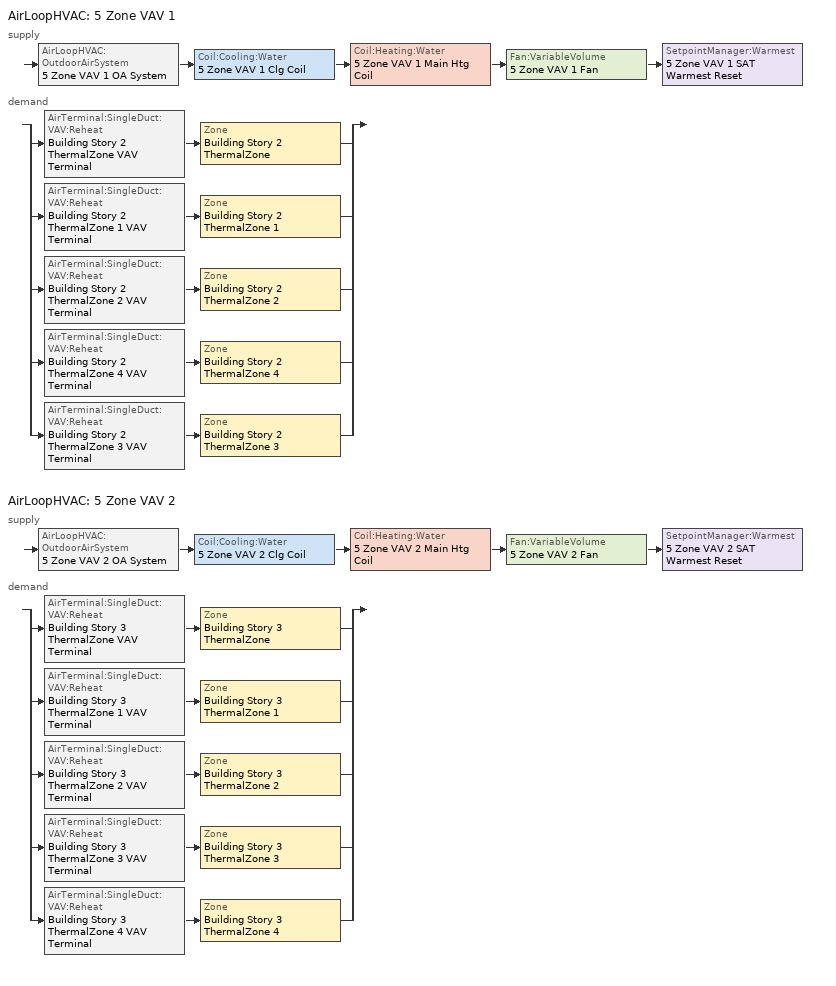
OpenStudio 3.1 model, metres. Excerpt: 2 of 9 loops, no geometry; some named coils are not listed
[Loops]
AirLoopHVAC '5 Zone VAV 1'
 supply: AirLoopHVAC:OutdoorAirSystem '5 Zone VAV 1 OA System' > Coil:Cooling:Water '5 Zone VAV 1 Clg Coil' > Coil:Heating:Water '5 Zone VAV 1 Main Htg Coil' > Fan:VariableVolume '5 Zone VAV 1 Fan' > SetpointManager:Warmest '5 Zone VAV 1 SAT Warmest Reset'
 demand: split
  | AirTerminal:SingleDuct:VAV:Reheat 'Building Story 2 ThermalZone VAV Terminal' > Zone 'Building Story 2 ThermalZone'
  | AirTerminal:SingleDuct:VAV:Reheat 'Building Story 2 ThermalZone 1 VAV Terminal' > Zone 'Building Story 2 ThermalZone 1'
  | AirTerminal:SingleDuct:VAV:Reheat 'Building Story 2 ThermalZone 2 VAV Terminal' > Zone 'Building Story 2 ThermalZone 2'
  | AirTerminal:SingleDuct:VAV:Reheat 'Building Story 2 ThermalZone 4 VAV Terminal' > Zone 'Building Story 2 ThermalZone 4'
  | AirTerminal:SingleDuct:VAV:Reheat 'Building Story 2 ThermalZone 3 VAV Terminal' > Zone 'Building Story 2 ThermalZone 3'
AirLoopHVAC '5 Zone VAV 2'
 supply: AirLoopHVAC:OutdoorAirSystem '5 Zone VAV 2 OA System' > Coil:Cooling:Water '5 Zone VAV 2 Clg Coil' > Coil:Heating:Water '5 Zone VAV 2 Main Htg Coil' > Fan:VariableVolume '5 Zone VAV 2 Fan' > SetpointManager:Warmest '5 Zone VAV 2 SAT Warmest Reset'
 demand: split
  | AirTerminal:SingleDuct:VAV:Reheat 'Building Story 3 ThermalZone VAV Terminal' > Zone 'Building Story 3 ThermalZone'
  | AirTerminal:SingleDuct:VAV:Reheat 'Building Story 3 ThermalZone 1 VAV Terminal' > Zone 'Building Story 3 ThermalZone 1'
  | AirTerminal:SingleDuct:VAV:Reheat 'Building Story 3 ThermalZone 2 VAV Terminal' > Zone 'Building Story 3 ThermalZone 2'
  | AirTerminal:SingleDuct:VAV:Reheat 'Building Story 3 ThermalZone 3 VAV Terminal' > Zone 'Building Story 3 ThermalZone 3'
  | AirTerminal:SingleDuct:VAV:Reheat 'Building Story 3 ThermalZone 4 VAV Terminal' > Zone 'Building Story 3 ThermalZone 4'
[Sizing:Zone] Zone Cooling Design Supply Air Temperature Input Method=SupplyAirTemperature; Zone Cooling Design Supply Air Temperature {C}=12.7778; Zone Cooling Design Supply Air Temperature Difference {deltaC}=11.11; Zone Heating Design Supply Air Temperature Input Method=SupplyAirTemperature; Zone Heating Design Supply Air Temperature {C}=40; Zone Heating Design Supply Air Temperature Difference {deltaC}=11.11; Zone Cooling Design Supply Air Humidity Ratio {kg-H2O/kg-air}=0.0085; Zone Heating Design Supply Air Humidity Ratio {kg-H2O/kg-air}=0.008; Cooling Design Air Flow Method=DesignDayWithLimit; Heating Design Air Flow Method=DesignDay; Account for Dedicated Outdoor Air System=No; Dedicated Outdoor Air System Control Strategy=NeutralSupplyAir; Dedicated Outdoor Air Low Setpoint Temperature for Design {C}=autosize; Dedicated Outdoor Air High Setpoint Temperature for Design {C}=autosize
Building Story 2 ThermalZone; Building Story 2 ThermalZone 1; Building Story 2 ThermalZone 2; Building Story 2 ThermalZone 3; Building Story 2 ThermalZone 4; Building Story 3 ThermalZone; Building Story 3 ThermalZone 1; Building Story 3 ThermalZone 2; Building Story 3 ThermalZone 3; Building Story 3 ThermalZone 4
[Zone equipment]
Building Story 2 ThermalZone: Building Story 2 ThermalZone VAV Terminal
Building Story 2 ThermalZone 1: Building Story 2 ThermalZone 1 VAV Terminal
Building Story 2 ThermalZone 2: Building Story 2 ThermalZone 2 VAV Terminal
Building Story 2 ThermalZone 3: Building Story 2 ThermalZone 3 VAV Terminal
Building Story 2 ThermalZone 4: Building Story 2 ThermalZone 4 VAV Terminal
Building Story 3 ThermalZone: Building Story 3 ThermalZone VAV Terminal
Building Story 3 ThermalZone 1: Building Story 3 ThermalZone 1 VAV Terminal
Building Story 3 ThermalZone 2: Building Story 3 ThermalZone 2 VAV Terminal
Building Story 3 ThermalZone 3: Building Story 3 ThermalZone 3 VAV Terminal
Building Story 3 ThermalZone 4: Building Story 3 ThermalZone 4 VAV Terminal
[AirLoopHVAC] Design Supply Air Flow Rate {m3/s}=autosize; Design Return Air Flow Fraction of Supply Air Flow=1
Name | Availability Schedule
5 Zone VAV 1 | 5 Zone VAV 1 Occ Sch
5 Zone VAV 2 | 5 Zone VAV 2 Occ Sch
[Sizing:System] Type of Load to Size On=Sensible; Design Outdoor Air Flow Rate {m3/s}=22.8121; Central Heating Maximum System Air Flow Ratio=0.3; Preheat Design Temperature {C}=7.22222; Preheat Design Humidity Ratio {kg-H2O/kg-Air}=0.008; Precool Design Temperature {C}=12.7778; Precool Design Humidity Ratio {kg-H2O/kg-Air}=0.008; Central Cooling Design Supply Air Temperature {C}=12.7778; Central Heating Design Supply Air Temperature {C}=12.7778; Sizing Option=Coincident; 100% Outdoor Air in Cooling=No; 100% Outdoor Air in Heating=No; Central Cooling Design Supply Air Humidity Ratio {kg-H2O/kg-Air}=0.0085; Central Heating Design Supply Air Humidity Ratio {kg-H2O/kg-Air}=0.008; Cooling Design Air Flow Method=DesignDay; Cooling Design Air Flow Rate {m3/s}=0; Heating Design Air Flow Method=DesignDay; Heating Design Air Flow Rate {m3/s}=0; System Outdoor Air Method=ZoneSum; Zone Maximum Outdoor Air Fraction=1; Cooling Supply Air Flow Rate Per Floor Area {m3/s-m2}=0.00996765; Cooling Fraction of Autosized Cooling Supply Air Flow Rate=1; Cooling Supply Air Flow Rate Per Unit Cooling Capacity {m3/s-W}=3.94755e-05; Heating Supply Air Flow Rate Per Floor Area {m3/s-m2}=0.00996765; Heating Fraction of Autosized Heating Supply Air Flow Rate=1; Heating Fraction of Autosized Cooling Supply Air Flow Rate=1; Heating Supply Air Flow Rate Per Unit Heating Capacity {m3/s-W}=3.15882e-05; Cooling Design Capacity Method=CoolingDesignCapacity; Cooling Design Capacity {W}=autosize; Cooling Design Capacity Per Floor Area {W/m2}=234.7; Fraction of Autosized Cooling Design Capacity=1; Heating Design Capacity Method=HeatingDesignCapacity; Heating Design Capacity {W}=autosize; Heating Design Capacity Per Floor Area {W/m2}=157; Fraction of Autosized Heating Design Capacity=1; Central Cooling Capacity Control Method=OnOff
5 Zone VAV 1; 5 Zone VAV 2
[Fan:VariableVolume] Availability Schedule=Always On Discrete; Fan Total Efficiency=0.6253; Pressure Rise {Pa}=1389.92; Maximum Flow Rate {m3/s}=Autosize; Fan Power Minimum Flow Rate Input Method=Fraction; Fan Power Minimum Flow Fraction=0.25; Fan Power Minimum Air Flow Rate {m3/s}=0; Motor Efficiency=0.962; Motor In Airstream Fraction=1; Fan Power Coefficient 1=0.04076; Fan Power Coefficient 2=0.0881; Fan Power Coefficient 3=-0.0729; Fan Power Coefficient 4=0.9437; Fan Power Coefficient 5=0
5 Zone VAV 1 Fan; 5 Zone VAV 2 Fan
[Controller:OutdoorAir] Minimum Outdoor Air Flow Rate {m3/s}=autosize; Maximum Outdoor Air Flow Rate {m3/s}=Autosize; Economizer Control Type=DifferentialDryBulb; Economizer Control Action Type=ModulateFlow; Lockout Type=LockoutWithHeating; Minimum Limit Type=FixedMinimum; High Humidity Control=No; Heat Recovery Bypass Control Type=BypassWhenOAFlowGreaterThanMinimum
Name | Minimum Outdoor Air Schedule | Controller Mechanical Ventilation
5 Zone VAV 1 OA Controller | 5 Zone VAV 1 Occ Sch | 5 Zone VAV 1 Vent Controller
5 Zone VAV 2 OA Controller | 5 Zone VAV 2 Occ Sch | 5 Zone VAV 2 Vent Controller
[Controller:MechanicalVentilation] Availability Schedule=Always On Discrete; System Outdoor Air Method=ZoneSum
5 Zone VAV 1 Vent Controller; 5 Zone VAV 2 Vent Controller
[AirLoopHVAC:OutdoorAirSystem]
Name | Controller
5 Zone VAV 1 OA System | 5 Zone VAV 1 OA Controller
5 Zone VAV 2 OA System | 5 Zone VAV 2 OA Controller
[AirTerminal:SingleDuct:VAV:Reheat] Availability Schedule=Always On Discrete; Maximum Air Flow Rate {m3/s}=AutoSize; Zone Minimum Air Flow Input Method=Constant; Fixed Minimum Air Flow Rate {m3/s}=0; Maximum Hot Water or Steam Flow Rate {m3/s}=AutoSize; Minimum Hot Water or Steam Flow Rate {m3/s}=0; Convergence Tolerance=0.001; Damper Heating Action=ReverseWithLimits; Maximum Flow per Zone Floor Area During Reheat {m3/s-m2}=AutoSize; Maximum Flow Fraction During Reheat=0.5; Maximum Reheat Air Temperature {C}=40; Control For Outdoor Air=No
Name | Constant Minimum Air Flow Fraction | Reheat Coil
Building Story 2 ThermalZone VAV Terminal | 0.373479 | Building Story 2 ThermalZone Reheat Coil
Building Story 2 ThermalZone 1 VAV Terminal | 0.373479 | Building Story 2 ThermalZone 1 Reheat Coil
Building Story 2 ThermalZone 2 VAV Terminal | 0.373479 | Building Story 2 ThermalZone 2 Reheat Coil
Building Story 2 ThermalZone 4 VAV Terminal | 0.373479 | Building Story 2 ThermalZone 4 Reheat Coil
Building Story 2 ThermalZone 3 VAV Terminal | 0.373479 | Building Story 2 ThermalZone 3 Reheat Coil
Building Story 3 ThermalZone VAV Terminal | 0.373724 | Building Story 3 ThermalZone Reheat Coil
Building Story 3 ThermalZone 1 VAV Terminal | 0.373724 | Building Story 3 ThermalZone 1 Reheat Coil
Building Story 3 ThermalZone 2 VAV Terminal | 0.373724 | Building Story 3 ThermalZone 2 Reheat Coil
Building Story 3 ThermalZone 3 VAV Terminal | 0.373724 | Building Story 3 ThermalZone 3 Reheat Coil
Building Story 3 ThermalZone 4 VAV Terminal | 0.373724 | Building Story 3 ThermalZone 4 Reheat Coil
[SetpointManager:Warmest] Control Variable=Temperature; Minimum Setpoint Temperature {C}=12.7778; Maximum Setpoint Temperature {C}=15.5556; Strategy=MaximumTemperature
Name | Setpoint Node or NodeList
5 Zone VAV 1 SAT Warmest Reset | 5 Zone VAV 1 Supply Outlet Node
5 Zone VAV 2 SAT Warmest Reset | 5 Zone VAV 2 Supply Outlet Node
[Schedule:Ruleset]
Name | Default Day Schedule | Summer Design Day Schedule | Winter Design Day Schedule
5 Zone VAV 1 Occ Sch | 5 Zone VAV 1 Occ Sch Default | 5 Zone VAV 1 Occ Sch Summer Design Day | 5 Zone VAV 1 Occ Sch Winter Design Day
5 Zone VAV 2 Occ Sch | 5 Zone VAV 2 Occ Sch Default | 5 Zone VAV 2 Occ Sch Summer Design Day | 5 Zone VAV 2 Occ Sch Winter Design Day
[Schedule:Day]
5 Zone VAV 1 Occ Sch Default; 5 Zone VAV 2 Occ Sch Default: 11, 0, 0, 20, 0, 1, 24, 0, 0
5 Zone VAV 1 Occ Sch Winter Design Day; 5 Zone VAV 1 Occ Sch Summer Design Day; 5 Zone VAV 2 Occ Sch Winter Design Day; 5 Zone VAV 2 Occ Sch Summer Design Day: 24, 0, 1
5 Zone VAV 1 Occ Sch Saturday; 5 Zone VAV 2 Occ Sch Saturday: 11, 0, 0, 18, 0, 1, 24, 0, 0
5 Zone VAV 1 Occ Sch Sunday: 11, 0, 0, 17, 0, 1, 24, 0, 0
5 Zone VAV 2 Occ Sch Sunday: 12, 0, 0, 17, 0, 1, 24, 0, 0
[Schedule:Rule] Date Specification Type=DateRange; Start Month=1; Start Day=1; End Month=12; End Day=31
Name | Schedule Ruleset | Rule Order | Day Schedule | Apply Saturday | Apply Sunday
5 Zone VAV 1 Occ Sch Saturday Rule | 5 Zone VAV 1 Occ Sch | 1 | 5 Zone VAV 1 Occ Sch Saturday | Yes
5 Zone VAV 1 Occ Sch Sunday Rule | 5 Zone VAV 1 Occ Sch | 0 | 5 Zone VAV 1 Occ Sch Sunday |  | Yes
5 Zone VAV 2 Occ Sch Saturday Rule | 5 Zone VAV 2 Occ Sch | 1 | 5 Zone VAV 2 Occ Sch Saturday | Yes
5 Zone VAV 2 Occ Sch Sunday Rule | 5 Zone VAV 2 Occ Sch | 0 | 5 Zone VAV 2 Occ Sch Sunday |  | Yes
[Schedule:Constant]
Always On Discrete: Value=1
